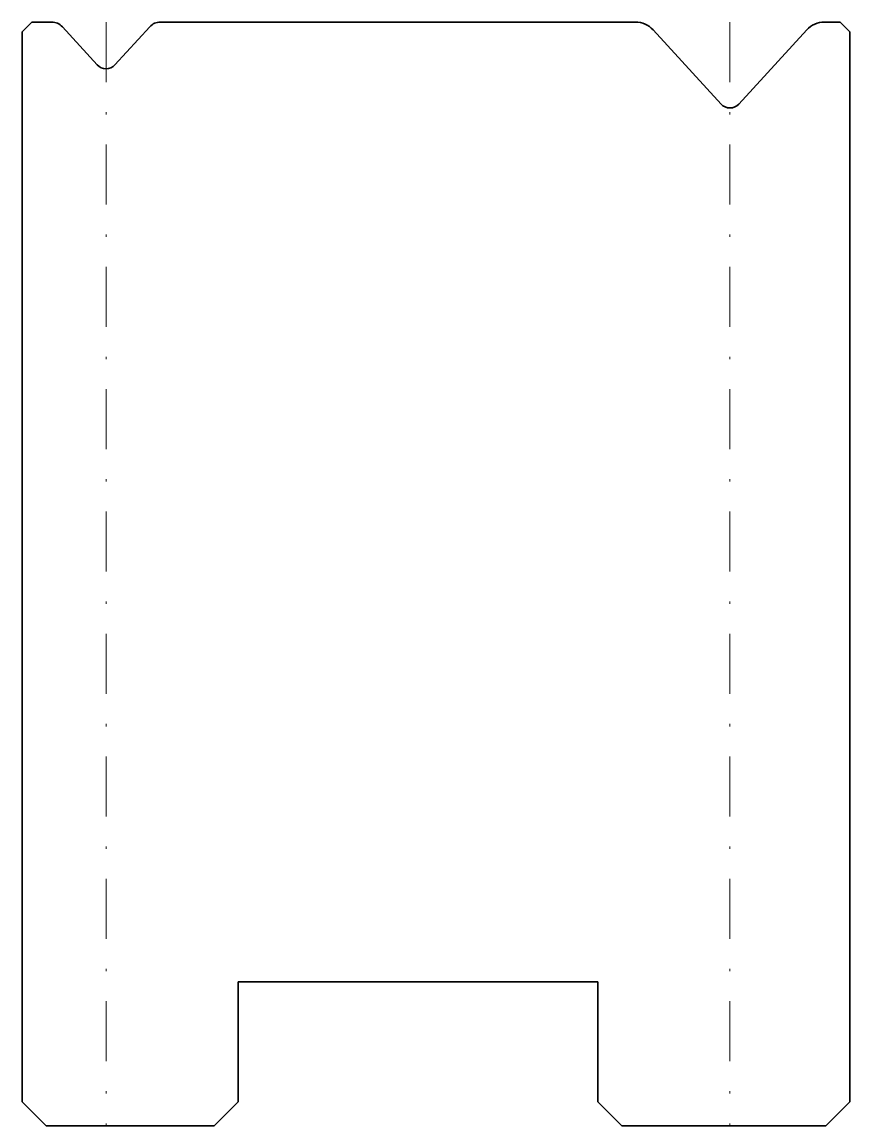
# Model space of a CAD drawing. Header units: millimetres. Extents: x -3.5 to 31, y -46 to 0.
import ezdxf

# ---------------------------------------------------------------- set-up
doc = ezdxf.new("R2010")
doc.units = ezdxf.units.MM
doc.header["$LTSCALE"] = 5
doc.linetypes.add('AUSGEZOGEN', pattern=[0])
doc.linetypes.add('DASHDOT', pattern=[1, 0.5, -0.25, 0, -0.25])
doc.layers.add('2', color=7, linetype='Continuous')

msp = doc.modelspace()

# ---------------------------------------------------------------- linework, layer by layer
at = {"layer": '2', "color": 7, "linetype": 'AUSGEZOGEN', "lineweight": 35}
for p, q in [((-3.1, 0), (-3.5, -0.4)), ((-2.264, 0), (-3.1, 0)), ((22.06, 0), (2.264, 0)), ((30.6, 0), (29.94, 0)), ((31, -0.4), (30.6, 0)), ((-3.5, -0.4), (-3.5, -45)), ((-0.369, -1.78), (-1.822, -0.195)), ((1.822, -0.195), (0.369, -1.78)), ((25.631, -3.417), (22.797, -0.324)), ((29.203, -0.324), (26.369, -3.417)), ((31, -45), (31, -0.4)), ((5.5, -45), (5.5, -40)), ((5.5, -40), (20.5, -40)), ((20.5, -40), (20.5, -45)), ((-3.5, -45), (-2.5, -46)), ((4.5, -46), (5.5, -45)), ((20.5, -45), (21.5, -46)), ((30, -46), (31, -45)), ((-2.5, -46), (4.5, -46)), ((21.5, -46), (30, -46))]:
    msp.add_line(p, q, dxfattribs=at)
at = {"layer": '2', "color": 7, "linetype": 'DASHDOT', "lineweight": 18}
for p, q in [((0, 0), (0, -46)), ((26, 0), (26, -46))]:
    msp.add_line(p, q, dxfattribs=at)
at = {"layer": '2', "color": 7, "linetype": 'AUSGEZOGEN', "lineweight": 35}
for centre, radius, start, end in [((-2.264, -0.6), 0.6, 42.5, 90), ((22.06, -1), 1, 42.5, 90), ((2.264, -0.6), 0.6, 90, 137.5), ((29.94, -1), 1, 90, 137.5), ((0, -1.443), 0.5, 222.5, 317.5), ((26, -3.079), 0.5, 222.5, 317.5)]:
    msp.add_arc(centre, radius, start, end, dxfattribs=at)

doc.saveas('drawing.dxf')
